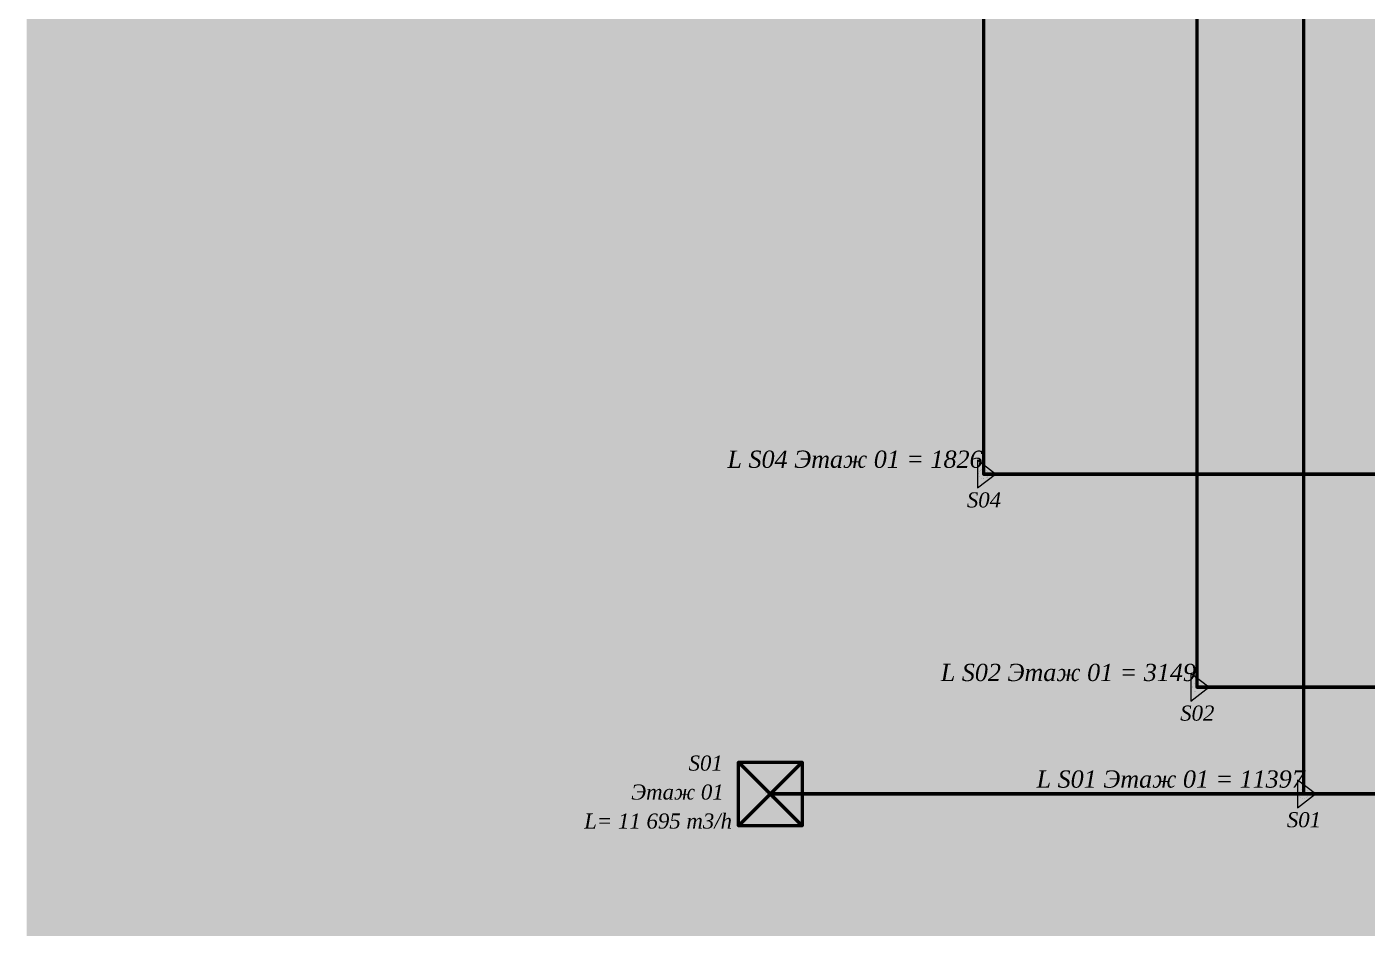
# Model space of a CAD drawing. Header units: inches. Extents: x 2.1 to 38.5, y 13.5 to 49.9.
# Drawn here: x 2.08 to 10.85, y 19.77 to 25.66 of the extents above; entities that cross this region are included whole.
import ezdxf

# ---------------------------------------------------------------- set-up
doc = ezdxf.new("R2010")
doc.units = ezdxf.units.IN
doc.header["$MEASUREMENT"] = 0
doc.layers.add('PDF _Геометрия', color=7, linetype='Continuous')
doc.layers.add('PDF _Текст', color=7, linetype='Continuous')
doc.layers.add('PDF _Сплошная заливка', color=7, linetype='Continuous', true_color=0x00008b)
doc.styles.add('PDF Times New Roman Italic', font='timesi.ttf')

msp = doc.modelspace()

# ---------------------------------------------------------------- hatches: boundary and pattern name
at = {"layer": 'PDF _Сплошная заливка', "transparency": 33554559}
h = msp.add_hatch(color=256, dxfattribs=at)
h.paths.add_polyline_path([(8.37, 22.7253, 0.099456), (8.3724, 22.7373)], flags=0)
h.paths.add_polyline_path([(8.3632, 22.7152, 0.099456), (8.37, 22.7253)], flags=0)
h.paths.add_polyline_path([(8.3531, 22.7084, 0.099456), (8.3632, 22.7152)], flags=0)
h.paths.add_polyline_path([(8.3411, 22.706, 0.099456), (8.3531, 22.7084)], flags=0)
h.paths.add_polyline_path([(8.3292, 22.7084, 0.099456), (8.3411, 22.706)], flags=0)
h.paths.add_polyline_path([(8.319, 22.7152, 0.099456), (8.3292, 22.7084)], flags=0)
h.paths.add_polyline_path([(8.3123, 22.7253, 0.099456), (8.319, 22.7152)], flags=0)
h.paths.add_polyline_path([(8.3099, 22.7373, 0.099456), (8.3123, 22.7253)], flags=0)
h.paths.add_polyline_path([(8.3123, 22.7492, 0.099456), (8.3099, 22.7373)], flags=0)
h.paths.add_polyline_path([(8.319, 22.7594, 0.099456), (8.3123, 22.7492)], flags=0)
h.paths.add_polyline_path([(8.3292, 22.7662, 0.099456), (8.319, 22.7594)], flags=0)
h.paths.add_polyline_path([(8.3411, 22.7685, 0.099456), (8.3292, 22.7662)], flags=0)
h.paths.add_polyline_path([(8.3531, 22.7662, 0.099456), (8.3411, 22.7685)], flags=0)
h.paths.add_polyline_path([(8.3632, 22.7594, 0.099456), (8.3531, 22.7662)], flags=0)
h.paths.add_polyline_path([(8.37, 22.7492, 0.099456), (8.3632, 22.7594)], flags=0)
h.paths.add_polyline_path([(8.3724, 22.7373, 0.099456), (8.37, 22.7492)], flags=0)
at = {"layer": 'PDF _Сплошная заливка', "true_color": 0x4a0081, "transparency": 33554559}
h = msp.add_hatch(color=196, dxfattribs=at)
h.paths.add_polyline_path([(9.7652, 21.3301, 0.099456), (9.7676, 21.3421)], flags=0)
h.paths.add_polyline_path([(9.7585, 21.32, 0.099456), (9.7652, 21.3301)], flags=0)
h.paths.add_polyline_path([(9.7483, 21.3132, 0.099456), (9.7585, 21.32)], flags=0)
h.paths.add_polyline_path([(9.7364, 21.3108, 0.099456), (9.7483, 21.3132)], flags=0)
h.paths.add_polyline_path([(9.7244, 21.3132, 0.099456), (9.7364, 21.3108)], flags=0)
h.paths.add_polyline_path([(9.7143, 21.32, 0.099456), (9.7244, 21.3132)], flags=0)
h.paths.add_polyline_path([(9.7075, 21.3301, 0.099456), (9.7143, 21.32)], flags=0)
h.paths.add_polyline_path([(9.7051, 21.3421, 0.099456), (9.7075, 21.3301)], flags=0)
h.paths.add_polyline_path([(9.7075, 21.354, 0.099456), (9.7051, 21.3421)], flags=0)
h.paths.add_polyline_path([(9.7143, 21.3642, 0.099456), (9.7075, 21.354)], flags=0)
h.paths.add_polyline_path([(9.7244, 21.371, 0.099456), (9.7143, 21.3642)], flags=0)
h.paths.add_polyline_path([(9.7364, 21.3733, 0.099456), (9.7244, 21.371)], flags=0)
h.paths.add_polyline_path([(9.7483, 21.371, 0.099456), (9.7364, 21.3733)], flags=0)
h.paths.add_polyline_path([(9.7585, 21.3642, 0.099456), (9.7483, 21.371)], flags=0)
h.paths.add_polyline_path([(9.7652, 21.354, 0.099456), (9.7585, 21.3642)], flags=0)
h.paths.add_polyline_path([(9.7676, 21.3421, 0.099456), (9.7652, 21.354)], flags=0)
at = {"layer": 'PDF _Сплошная заливка', "true_color": 0xffa500, "transparency": 33554559}
h = msp.add_hatch(color=40, dxfattribs=at)
h.paths.add_polyline_path([(7.1543, 20.4361), (6.7376, 20.8528)], flags=0)
h.paths.add_polyline_path([(7.1543, 20.8528), (6.7376, 20.4361)], flags=0)
h.paths.add_polyline_path([(7.1543, 20.4361), (6.7376, 20.4361), (6.7376, 20.8528), (7.1543, 20.8528)], flags=0)
h = msp.add_hatch(color=40, dxfattribs=at)
h.paths.add_polyline_path([(7.1543, 20.4361), (6.7376, 20.8528)], flags=0)
h.paths.add_polyline_path([(7.1543, 20.8528), (6.7376, 20.4361)], flags=0)
h.paths.add_polyline_path([(7.1543, 20.4361), (6.7376, 20.4361), (6.7376, 20.8528), (7.1543, 20.8528)], flags=0)
h = msp.add_hatch(color=40, dxfattribs=at)
h.paths.add_polyline_path([(7.1543, 20.4361), (6.7376, 20.8528)], flags=0)
h.paths.add_polyline_path([(7.1543, 20.8528), (6.7376, 20.4361)], flags=0)
h.paths.add_polyline_path([(7.1543, 20.4361), (6.7376, 20.4361), (6.7376, 20.8528), (7.1543, 20.8528)], flags=0)
h = msp.add_hatch(color=40, dxfattribs=at)
h.paths.add_polyline_path([(7.1543, 20.4361), (6.7376, 20.8528)], flags=0)
h.paths.add_polyline_path([(7.1543, 20.8528), (6.7376, 20.4361)], flags=0)
h.paths.add_polyline_path([(7.1543, 20.4361), (6.7376, 20.4361), (6.7376, 20.8528), (7.1543, 20.8528)], flags=0)
h = msp.add_hatch(color=40, dxfattribs=at)
h.paths.add_polyline_path([(7.1543, 20.4361), (6.7376, 20.8528)], flags=0)
h.paths.add_polyline_path([(7.1543, 20.8528), (6.7376, 20.4361)], flags=0)
h.paths.add_polyline_path([(7.1543, 20.4361), (6.7376, 20.4361), (6.7376, 20.8528), (7.1543, 20.8528)], flags=0)
h = msp.add_hatch(color=40, dxfattribs=at)
h.paths.add_polyline_path([(7.1543, 20.4361), (6.7376, 20.8528)], flags=0)
h.paths.add_polyline_path([(7.1543, 20.8528), (6.7376, 20.4361)], flags=0)
h.paths.add_polyline_path([(7.1543, 20.4361), (6.7376, 20.4361), (6.7376, 20.8528), (7.1543, 20.8528)], flags=0)
h = msp.add_hatch(color=40, dxfattribs=at)
h.paths.add_polyline_path([(7.1543, 20.4361), (6.7376, 20.8528)], flags=0)
h.paths.add_polyline_path([(7.1543, 20.8528), (6.7376, 20.4361)], flags=0)
h.paths.add_polyline_path([(7.1543, 20.4361), (6.7376, 20.4361), (6.7376, 20.8528), (7.1543, 20.8528)], flags=0)
h = msp.add_hatch(color=40, dxfattribs=at)
h.paths.add_polyline_path([(6.9748, 20.6325, 0.099456), (6.9772, 20.6445)], flags=0)
h.paths.add_polyline_path([(6.968, 20.6224, 0.099456), (6.9748, 20.6325)], flags=0)
h.paths.add_polyline_path([(6.9579, 20.6156, 0.099456), (6.968, 20.6224)], flags=0)
h.paths.add_polyline_path([(6.9459, 20.6132, 0.099456), (6.9579, 20.6156)], flags=0)
h.paths.add_polyline_path([(6.934, 20.6156, 0.099456), (6.9459, 20.6132)], flags=0)
h.paths.add_polyline_path([(6.9238, 20.6224, 0.099456), (6.934, 20.6156)], flags=0)
h.paths.add_polyline_path([(6.9171, 20.6325, 0.099456), (6.9238, 20.6224)], flags=0)
h.paths.add_polyline_path([(6.9147, 20.6445, 0.099456), (6.9171, 20.6325)], flags=0)
h.paths.add_polyline_path([(6.9171, 20.6564, 0.099456), (6.9147, 20.6445)], flags=0)
h.paths.add_polyline_path([(6.9238, 20.6666, 0.099456), (6.9171, 20.6564)], flags=0)
h.paths.add_polyline_path([(6.934, 20.6734, 0.099456), (6.9238, 20.6666)], flags=0)
h.paths.add_polyline_path([(6.9459, 20.6757, 0.099456), (6.934, 20.6734)], flags=0)
h.paths.add_polyline_path([(6.9579, 20.6734, 0.099456), (6.9459, 20.6757)], flags=0)
h.paths.add_polyline_path([(6.968, 20.6666, 0.099456), (6.9579, 20.6734)], flags=0)
h.paths.add_polyline_path([(6.9748, 20.6564, 0.099456), (6.968, 20.6666)], flags=0)
h.paths.add_polyline_path([(6.9772, 20.6445, 0.099456), (6.9748, 20.6564)], flags=0)
h = msp.add_hatch(color=40, dxfattribs=at)
h.paths.add_polyline_path([(6.9748, 20.6325, 0.099456), (6.9772, 20.6445)], flags=0)
h.paths.add_polyline_path([(6.968, 20.6224, 0.099456), (6.9748, 20.6325)], flags=0)
h.paths.add_polyline_path([(6.9579, 20.6156, 0.099456), (6.968, 20.6224)], flags=0)
h.paths.add_polyline_path([(6.9459, 20.6132, 0.099456), (6.9579, 20.6156)], flags=0)
h.paths.add_polyline_path([(6.934, 20.6156, 0.099456), (6.9459, 20.6132)], flags=0)
h.paths.add_polyline_path([(6.9238, 20.6224, 0.099456), (6.934, 20.6156)], flags=0)
h.paths.add_polyline_path([(6.9171, 20.6325, 0.099456), (6.9238, 20.6224)], flags=0)
h.paths.add_polyline_path([(6.9147, 20.6445, 0.099456), (6.9171, 20.6325)], flags=0)
h.paths.add_polyline_path([(6.9171, 20.6564, 0.099456), (6.9147, 20.6445)], flags=0)
h.paths.add_polyline_path([(6.9238, 20.6666, 0.099456), (6.9171, 20.6564)], flags=0)
h.paths.add_polyline_path([(6.934, 20.6734, 0.099456), (6.9238, 20.6666)], flags=0)
h.paths.add_polyline_path([(6.9459, 20.6757, 0.099456), (6.934, 20.6734)], flags=0)
h.paths.add_polyline_path([(6.9579, 20.6734, 0.099456), (6.9459, 20.6757)], flags=0)
h.paths.add_polyline_path([(6.968, 20.6666, 0.099456), (6.9579, 20.6734)], flags=0)
h.paths.add_polyline_path([(6.9748, 20.6564, 0.099456), (6.968, 20.6666)], flags=0)
h.paths.add_polyline_path([(6.9772, 20.6445, 0.099456), (6.9748, 20.6564)], flags=0)
h = msp.add_hatch(color=40, dxfattribs=at)
h.paths.add_polyline_path([(6.9748, 20.6325, 0.099456), (6.9772, 20.6445)], flags=0)
h.paths.add_polyline_path([(6.968, 20.6224, 0.099456), (6.9748, 20.6325)], flags=0)
h.paths.add_polyline_path([(6.9579, 20.6156, 0.099456), (6.968, 20.6224)], flags=0)
h.paths.add_polyline_path([(6.9459, 20.6132, 0.099456), (6.9579, 20.6156)], flags=0)
h.paths.add_polyline_path([(6.934, 20.6156, 0.099456), (6.9459, 20.6132)], flags=0)
h.paths.add_polyline_path([(6.9238, 20.6224, 0.099456), (6.934, 20.6156)], flags=0)
h.paths.add_polyline_path([(6.9171, 20.6325, 0.099456), (6.9238, 20.6224)], flags=0)
h.paths.add_polyline_path([(6.9147, 20.6445, 0.099456), (6.9171, 20.6325)], flags=0)
h.paths.add_polyline_path([(6.9171, 20.6564, 0.099456), (6.9147, 20.6445)], flags=0)
h.paths.add_polyline_path([(6.9238, 20.6666, 0.099456), (6.9171, 20.6564)], flags=0)
h.paths.add_polyline_path([(6.934, 20.6734, 0.099456), (6.9238, 20.6666)], flags=0)
h.paths.add_polyline_path([(6.9459, 20.6757, 0.099456), (6.934, 20.6734)], flags=0)
h.paths.add_polyline_path([(6.9579, 20.6734, 0.099456), (6.9459, 20.6757)], flags=0)
h.paths.add_polyline_path([(6.968, 20.6666, 0.099456), (6.9579, 20.6734)], flags=0)
h.paths.add_polyline_path([(6.9748, 20.6564, 0.099456), (6.968, 20.6666)], flags=0)
h.paths.add_polyline_path([(6.9772, 20.6445, 0.099456), (6.9748, 20.6564)], flags=0)
h = msp.add_hatch(color=40, dxfattribs=at)
h.paths.add_polyline_path([(6.9748, 20.6325, 0.099456), (6.9772, 20.6445)], flags=0)
h.paths.add_polyline_path([(6.968, 20.6224, 0.099456), (6.9748, 20.6325)], flags=0)
h.paths.add_polyline_path([(6.9579, 20.6156, 0.099456), (6.968, 20.6224)], flags=0)
h.paths.add_polyline_path([(6.9459, 20.6132, 0.099456), (6.9579, 20.6156)], flags=0)
h.paths.add_polyline_path([(6.934, 20.6156, 0.099456), (6.9459, 20.6132)], flags=0)
h.paths.add_polyline_path([(6.9238, 20.6224, 0.099456), (6.934, 20.6156)], flags=0)
h.paths.add_polyline_path([(6.9171, 20.6325, 0.099456), (6.9238, 20.6224)], flags=0)
h.paths.add_polyline_path([(6.9147, 20.6445, 0.099456), (6.9171, 20.6325)], flags=0)
h.paths.add_polyline_path([(6.9171, 20.6564, 0.099456), (6.9147, 20.6445)], flags=0)
h.paths.add_polyline_path([(6.9238, 20.6666, 0.099456), (6.9171, 20.6564)], flags=0)
h.paths.add_polyline_path([(6.934, 20.6734, 0.099456), (6.9238, 20.6666)], flags=0)
h.paths.add_polyline_path([(6.9459, 20.6757, 0.099456), (6.934, 20.6734)], flags=0)
h.paths.add_polyline_path([(6.9579, 20.6734, 0.099456), (6.9459, 20.6757)], flags=0)
h.paths.add_polyline_path([(6.968, 20.6666, 0.099456), (6.9579, 20.6734)], flags=0)
h.paths.add_polyline_path([(6.9748, 20.6564, 0.099456), (6.968, 20.6666)], flags=0)
h.paths.add_polyline_path([(6.9772, 20.6445, 0.099456), (6.9748, 20.6564)], flags=0)
h = msp.add_hatch(color=40, dxfattribs=at)
h.paths.add_polyline_path([(6.9748, 20.6325, 0.099456), (6.9772, 20.6445)], flags=0)
h.paths.add_polyline_path([(6.968, 20.6224, 0.099456), (6.9748, 20.6325)], flags=0)
h.paths.add_polyline_path([(6.9579, 20.6156, 0.099456), (6.968, 20.6224)], flags=0)
h.paths.add_polyline_path([(6.9459, 20.6132, 0.099456), (6.9579, 20.6156)], flags=0)
h.paths.add_polyline_path([(6.934, 20.6156, 0.099456), (6.9459, 20.6132)], flags=0)
h.paths.add_polyline_path([(6.9238, 20.6224, 0.099456), (6.934, 20.6156)], flags=0)
h.paths.add_polyline_path([(6.9171, 20.6325, 0.099456), (6.9238, 20.6224)], flags=0)
h.paths.add_polyline_path([(6.9147, 20.6445, 0.099456), (6.9171, 20.6325)], flags=0)
h.paths.add_polyline_path([(6.9171, 20.6564, 0.099456), (6.9147, 20.6445)], flags=0)
h.paths.add_polyline_path([(6.9238, 20.6666, 0.099456), (6.9171, 20.6564)], flags=0)
h.paths.add_polyline_path([(6.934, 20.6734, 0.099456), (6.9238, 20.6666)], flags=0)
h.paths.add_polyline_path([(6.9459, 20.6757, 0.099456), (6.934, 20.6734)], flags=0)
h.paths.add_polyline_path([(6.9579, 20.6734, 0.099456), (6.9459, 20.6757)], flags=0)
h.paths.add_polyline_path([(6.968, 20.6666, 0.099456), (6.9579, 20.6734)], flags=0)
h.paths.add_polyline_path([(6.9748, 20.6564, 0.099456), (6.968, 20.6666)], flags=0)
h.paths.add_polyline_path([(6.9772, 20.6445, 0.099456), (6.9748, 20.6564)], flags=0)
h = msp.add_hatch(color=40, dxfattribs=at)
h.paths.add_polyline_path([(6.9748, 20.6325, 0.099456), (6.9772, 20.6445)], flags=0)
h.paths.add_polyline_path([(6.968, 20.6224, 0.099456), (6.9748, 20.6325)], flags=0)
h.paths.add_polyline_path([(6.9579, 20.6156, 0.099456), (6.968, 20.6224)], flags=0)
h.paths.add_polyline_path([(6.9459, 20.6132, 0.099456), (6.9579, 20.6156)], flags=0)
h.paths.add_polyline_path([(6.934, 20.6156, 0.099456), (6.9459, 20.6132)], flags=0)
h.paths.add_polyline_path([(6.9238, 20.6224, 0.099456), (6.934, 20.6156)], flags=0)
h.paths.add_polyline_path([(6.9171, 20.6325, 0.099456), (6.9238, 20.6224)], flags=0)
h.paths.add_polyline_path([(6.9147, 20.6445, 0.099456), (6.9171, 20.6325)], flags=0)
h.paths.add_polyline_path([(6.9171, 20.6564, 0.099456), (6.9147, 20.6445)], flags=0)
h.paths.add_polyline_path([(6.9238, 20.6666, 0.099456), (6.9171, 20.6564)], flags=0)
h.paths.add_polyline_path([(6.934, 20.6734, 0.099456), (6.9238, 20.6666)], flags=0)
h.paths.add_polyline_path([(6.9459, 20.6757, 0.099456), (6.934, 20.6734)], flags=0)
h.paths.add_polyline_path([(6.9579, 20.6734, 0.099456), (6.9459, 20.6757)], flags=0)
h.paths.add_polyline_path([(6.968, 20.6666, 0.099456), (6.9579, 20.6734)], flags=0)
h.paths.add_polyline_path([(6.9748, 20.6564, 0.099456), (6.968, 20.6666)], flags=0)
h.paths.add_polyline_path([(6.9772, 20.6445, 0.099456), (6.9748, 20.6564)], flags=0)
h = msp.add_hatch(color=40, dxfattribs=at)
h.paths.add_polyline_path([(6.9748, 20.6325, 0.099456), (6.9772, 20.6445)], flags=0)
h.paths.add_polyline_path([(6.968, 20.6224, 0.099456), (6.9748, 20.6325)], flags=0)
h.paths.add_polyline_path([(6.9579, 20.6156, 0.099456), (6.968, 20.6224)], flags=0)
h.paths.add_polyline_path([(6.9459, 20.6132, 0.099456), (6.9579, 20.6156)], flags=0)
h.paths.add_polyline_path([(6.934, 20.6156, 0.099456), (6.9459, 20.6132)], flags=0)
h.paths.add_polyline_path([(6.9238, 20.6224, 0.099456), (6.934, 20.6156)], flags=0)
h.paths.add_polyline_path([(6.9171, 20.6325, 0.099456), (6.9238, 20.6224)], flags=0)
h.paths.add_polyline_path([(6.9147, 20.6445, 0.099456), (6.9171, 20.6325)], flags=0)
h.paths.add_polyline_path([(6.9171, 20.6564, 0.099456), (6.9147, 20.6445)], flags=0)
h.paths.add_polyline_path([(6.9238, 20.6666, 0.099456), (6.9171, 20.6564)], flags=0)
h.paths.add_polyline_path([(6.934, 20.6734, 0.099456), (6.9238, 20.6666)], flags=0)
h.paths.add_polyline_path([(6.9459, 20.6757, 0.099456), (6.934, 20.6734)], flags=0)
h.paths.add_polyline_path([(6.9579, 20.6734, 0.099456), (6.9459, 20.6757)], flags=0)
h.paths.add_polyline_path([(6.968, 20.6666, 0.099456), (6.9579, 20.6734)], flags=0)
h.paths.add_polyline_path([(6.9748, 20.6564, 0.099456), (6.968, 20.6666)], flags=0)
h.paths.add_polyline_path([(6.9772, 20.6445, 0.099456), (6.9748, 20.6564)], flags=0)
h = msp.add_hatch(color=40, dxfattribs=at)
h.paths.add_polyline_path([(10.4628, 20.6325, 0.099456), (10.4652, 20.6445)], flags=0)
h.paths.add_polyline_path([(10.4561, 20.6224, 0.099456), (10.4628, 20.6325)], flags=0)
h.paths.add_polyline_path([(10.4459, 20.6156, 0.099456), (10.4561, 20.6224)], flags=0)
h.paths.add_polyline_path([(10.434, 20.6132, 0.099456), (10.4459, 20.6156)], flags=0)
h.paths.add_polyline_path([(10.422, 20.6156, 0.099456), (10.434, 20.6132)], flags=0)
h.paths.add_polyline_path([(10.4119, 20.6224, 0.099456), (10.422, 20.6156)], flags=0)
h.paths.add_polyline_path([(10.4051, 20.6325, 0.099456), (10.4119, 20.6224)], flags=0)
h.paths.add_polyline_path([(10.4027, 20.6445, 0.099456), (10.4051, 20.6325)], flags=0)
h.paths.add_polyline_path([(10.4051, 20.6564, 0.099456), (10.4027, 20.6445)], flags=0)
h.paths.add_polyline_path([(10.4119, 20.6666, 0.099456), (10.4051, 20.6564)], flags=0)
h.paths.add_polyline_path([(10.422, 20.6734, 0.099456), (10.4119, 20.6666)], flags=0)
h.paths.add_polyline_path([(10.434, 20.6757, 0.099456), (10.422, 20.6734)], flags=0)
h.paths.add_polyline_path([(10.4459, 20.6734, 0.099456), (10.434, 20.6757)], flags=0)
h.paths.add_polyline_path([(10.4561, 20.6666, 0.099456), (10.4459, 20.6734)], flags=0)
h.paths.add_polyline_path([(10.4628, 20.6564, 0.099456), (10.4561, 20.6666)], flags=0)
h.paths.add_polyline_path([(10.4652, 20.6445, 0.099456), (10.4628, 20.6564)], flags=0)
h = msp.add_hatch(color=40, dxfattribs=at)
h.paths.add_polyline_path([(10.4628, 20.6325, 0.099456), (10.4652, 20.6445)], flags=0)
h.paths.add_polyline_path([(10.4561, 20.6224, 0.099456), (10.4628, 20.6325)], flags=0)
h.paths.add_polyline_path([(10.4459, 20.6156, 0.099456), (10.4561, 20.6224)], flags=0)
h.paths.add_polyline_path([(10.434, 20.6132, 0.099456), (10.4459, 20.6156)], flags=0)
h.paths.add_polyline_path([(10.422, 20.6156, 0.099456), (10.434, 20.6132)], flags=0)
h.paths.add_polyline_path([(10.4119, 20.6224, 0.099456), (10.422, 20.6156)], flags=0)
h.paths.add_polyline_path([(10.4051, 20.6325, 0.099456), (10.4119, 20.6224)], flags=0)
h.paths.add_polyline_path([(10.4027, 20.6445, 0.099456), (10.4051, 20.6325)], flags=0)
h.paths.add_polyline_path([(10.4051, 20.6564, 0.099456), (10.4027, 20.6445)], flags=0)
h.paths.add_polyline_path([(10.4119, 20.6666, 0.099456), (10.4051, 20.6564)], flags=0)
h.paths.add_polyline_path([(10.422, 20.6734, 0.099456), (10.4119, 20.6666)], flags=0)
h.paths.add_polyline_path([(10.434, 20.6757, 0.099456), (10.422, 20.6734)], flags=0)
h.paths.add_polyline_path([(10.4459, 20.6734, 0.099456), (10.434, 20.6757)], flags=0)
h.paths.add_polyline_path([(10.4561, 20.6666, 0.099456), (10.4459, 20.6734)], flags=0)
h.paths.add_polyline_path([(10.4628, 20.6564, 0.099456), (10.4561, 20.6666)], flags=0)
h.paths.add_polyline_path([(10.4652, 20.6445, 0.099456), (10.4628, 20.6564)], flags=0)
h = msp.add_hatch(color=40, dxfattribs=at)
h.paths.add_polyline_path([(10.4628, 20.6325, 0.099456), (10.4652, 20.6445)], flags=0)
h.paths.add_polyline_path([(10.4561, 20.6224, 0.099456), (10.4628, 20.6325)], flags=0)
h.paths.add_polyline_path([(10.4459, 20.6156, 0.099456), (10.4561, 20.6224)], flags=0)
h.paths.add_polyline_path([(10.434, 20.6132, 0.099456), (10.4459, 20.6156)], flags=0)
h.paths.add_polyline_path([(10.422, 20.6156, 0.099456), (10.434, 20.6132)], flags=0)
h.paths.add_polyline_path([(10.4119, 20.6224, 0.099456), (10.422, 20.6156)], flags=0)
h.paths.add_polyline_path([(10.4051, 20.6325, 0.099456), (10.4119, 20.6224)], flags=0)
h.paths.add_polyline_path([(10.4027, 20.6445, 0.099456), (10.4051, 20.6325)], flags=0)
h.paths.add_polyline_path([(10.4051, 20.6564, 0.099456), (10.4027, 20.6445)], flags=0)
h.paths.add_polyline_path([(10.4119, 20.6666, 0.099456), (10.4051, 20.6564)], flags=0)
h.paths.add_polyline_path([(10.422, 20.6734, 0.099456), (10.4119, 20.6666)], flags=0)
h.paths.add_polyline_path([(10.434, 20.6757, 0.099456), (10.422, 20.6734)], flags=0)
h.paths.add_polyline_path([(10.4459, 20.6734, 0.099456), (10.434, 20.6757)], flags=0)
h.paths.add_polyline_path([(10.4561, 20.6666, 0.099456), (10.4459, 20.6734)], flags=0)
h.paths.add_polyline_path([(10.4628, 20.6564, 0.099456), (10.4561, 20.6666)], flags=0)
h.paths.add_polyline_path([(10.4652, 20.6445, 0.099456), (10.4628, 20.6564)], flags=0)
h = msp.add_hatch(color=40, dxfattribs=at)
h.paths.add_polyline_path([(10.4628, 20.6325, 0.099456), (10.4652, 20.6445)], flags=0)
h.paths.add_polyline_path([(10.4561, 20.6224, 0.099456), (10.4628, 20.6325)], flags=0)
h.paths.add_polyline_path([(10.4459, 20.6156, 0.099456), (10.4561, 20.6224)], flags=0)
h.paths.add_polyline_path([(10.434, 20.6132, 0.099456), (10.4459, 20.6156)], flags=0)
h.paths.add_polyline_path([(10.422, 20.6156, 0.099456), (10.434, 20.6132)], flags=0)
h.paths.add_polyline_path([(10.4119, 20.6224, 0.099456), (10.422, 20.6156)], flags=0)
h.paths.add_polyline_path([(10.4051, 20.6325, 0.099456), (10.4119, 20.6224)], flags=0)
h.paths.add_polyline_path([(10.4027, 20.6445, 0.099456), (10.4051, 20.6325)], flags=0)
h.paths.add_polyline_path([(10.4051, 20.6564, 0.099456), (10.4027, 20.6445)], flags=0)
h.paths.add_polyline_path([(10.4119, 20.6666, 0.099456), (10.4051, 20.6564)], flags=0)
h.paths.add_polyline_path([(10.422, 20.6734, 0.099456), (10.4119, 20.6666)], flags=0)
h.paths.add_polyline_path([(10.434, 20.6757, 0.099456), (10.422, 20.6734)], flags=0)
h.paths.add_polyline_path([(10.4459, 20.6734, 0.099456), (10.434, 20.6757)], flags=0)
h.paths.add_polyline_path([(10.4561, 20.6666, 0.099456), (10.4459, 20.6734)], flags=0)
h.paths.add_polyline_path([(10.4628, 20.6564, 0.099456), (10.4561, 20.6666)], flags=0)
h.paths.add_polyline_path([(10.4652, 20.6445, 0.099456), (10.4628, 20.6564)], flags=0)
h = msp.add_hatch(color=40, dxfattribs=at)
h.paths.add_polyline_path([(10.4628, 20.6325, 0.099456), (10.4652, 20.6445)], flags=0)
h.paths.add_polyline_path([(10.4561, 20.6224, 0.099456), (10.4628, 20.6325)], flags=0)
h.paths.add_polyline_path([(10.4459, 20.6156, 0.099456), (10.4561, 20.6224)], flags=0)
h.paths.add_polyline_path([(10.434, 20.6132, 0.099456), (10.4459, 20.6156)], flags=0)
h.paths.add_polyline_path([(10.422, 20.6156, 0.099456), (10.434, 20.6132)], flags=0)
h.paths.add_polyline_path([(10.4119, 20.6224, 0.099456), (10.422, 20.6156)], flags=0)
h.paths.add_polyline_path([(10.4051, 20.6325, 0.099456), (10.4119, 20.6224)], flags=0)
h.paths.add_polyline_path([(10.4027, 20.6445, 0.099456), (10.4051, 20.6325)], flags=0)
h.paths.add_polyline_path([(10.4051, 20.6564, 0.099456), (10.4027, 20.6445)], flags=0)
h.paths.add_polyline_path([(10.4119, 20.6666, 0.099456), (10.4051, 20.6564)], flags=0)
h.paths.add_polyline_path([(10.422, 20.6734, 0.099456), (10.4119, 20.6666)], flags=0)
h.paths.add_polyline_path([(10.434, 20.6757, 0.099456), (10.422, 20.6734)], flags=0)
h.paths.add_polyline_path([(10.4459, 20.6734, 0.099456), (10.434, 20.6757)], flags=0)
h.paths.add_polyline_path([(10.4561, 20.6666, 0.099456), (10.4459, 20.6734)], flags=0)
h.paths.add_polyline_path([(10.4628, 20.6564, 0.099456), (10.4561, 20.6666)], flags=0)
h.paths.add_polyline_path([(10.4652, 20.6445, 0.099456), (10.4628, 20.6564)], flags=0)
h = msp.add_hatch(color=40, dxfattribs=at)
h.paths.add_polyline_path([(10.4628, 20.6325, 0.099456), (10.4652, 20.6445)], flags=0)
h.paths.add_polyline_path([(10.4561, 20.6224, 0.099456), (10.4628, 20.6325)], flags=0)
h.paths.add_polyline_path([(10.4459, 20.6156, 0.099456), (10.4561, 20.6224)], flags=0)
h.paths.add_polyline_path([(10.434, 20.6132, 0.099456), (10.4459, 20.6156)], flags=0)
h.paths.add_polyline_path([(10.422, 20.6156, 0.099456), (10.434, 20.6132)], flags=0)
h.paths.add_polyline_path([(10.4119, 20.6224, 0.099456), (10.422, 20.6156)], flags=0)
h.paths.add_polyline_path([(10.4051, 20.6325, 0.099456), (10.4119, 20.6224)], flags=0)
h.paths.add_polyline_path([(10.4027, 20.6445, 0.099456), (10.4051, 20.6325)], flags=0)
h.paths.add_polyline_path([(10.4051, 20.6564, 0.099456), (10.4027, 20.6445)], flags=0)
h.paths.add_polyline_path([(10.4119, 20.6666, 0.099456), (10.4051, 20.6564)], flags=0)
h.paths.add_polyline_path([(10.422, 20.6734, 0.099456), (10.4119, 20.6666)], flags=0)
h.paths.add_polyline_path([(10.434, 20.6757, 0.099456), (10.422, 20.6734)], flags=0)
h.paths.add_polyline_path([(10.4459, 20.6734, 0.099456), (10.434, 20.6757)], flags=0)
h.paths.add_polyline_path([(10.4561, 20.6666, 0.099456), (10.4459, 20.6734)], flags=0)
h.paths.add_polyline_path([(10.4628, 20.6564, 0.099456), (10.4561, 20.6666)], flags=0)
h.paths.add_polyline_path([(10.4652, 20.6445, 0.099456), (10.4628, 20.6564)], flags=0)
h = msp.add_hatch(color=40, dxfattribs=at)
h.paths.add_polyline_path([(10.4628, 20.6325, 0.099456), (10.4652, 20.6445)], flags=0)
h.paths.add_polyline_path([(10.4561, 20.6224, 0.099456), (10.4628, 20.6325)], flags=0)
h.paths.add_polyline_path([(10.4459, 20.6156, 0.099456), (10.4561, 20.6224)], flags=0)
h.paths.add_polyline_path([(10.434, 20.6132, 0.099456), (10.4459, 20.6156)], flags=0)
h.paths.add_polyline_path([(10.422, 20.6156, 0.099456), (10.434, 20.6132)], flags=0)
h.paths.add_polyline_path([(10.4119, 20.6224, 0.099456), (10.422, 20.6156)], flags=0)
h.paths.add_polyline_path([(10.4051, 20.6325, 0.099456), (10.4119, 20.6224)], flags=0)
h.paths.add_polyline_path([(10.4027, 20.6445, 0.099456), (10.4051, 20.6325)], flags=0)
h.paths.add_polyline_path([(10.4051, 20.6564, 0.099456), (10.4027, 20.6445)], flags=0)
h.paths.add_polyline_path([(10.4119, 20.6666, 0.099456), (10.4051, 20.6564)], flags=0)
h.paths.add_polyline_path([(10.422, 20.6734, 0.099456), (10.4119, 20.6666)], flags=0)
h.paths.add_polyline_path([(10.434, 20.6757, 0.099456), (10.422, 20.6734)], flags=0)
h.paths.add_polyline_path([(10.4459, 20.6734, 0.099456), (10.434, 20.6757)], flags=0)
h.paths.add_polyline_path([(10.4561, 20.6666, 0.099456), (10.4459, 20.6734)], flags=0)
h.paths.add_polyline_path([(10.4628, 20.6564, 0.099456), (10.4561, 20.6666)], flags=0)
h.paths.add_polyline_path([(10.4652, 20.6445, 0.099456), (10.4628, 20.6564)], flags=0)
h = msp.add_hatch(color=40, dxfattribs=at)
h.paths.add_polyline_path([(10.4628, 20.6325, 0.099456), (10.4652, 20.6445)], flags=0)
h.paths.add_polyline_path([(10.4561, 20.6224, 0.099456), (10.4628, 20.6325)], flags=0)
h.paths.add_polyline_path([(10.4459, 20.6156, 0.099456), (10.4561, 20.6224)], flags=0)
h.paths.add_polyline_path([(10.434, 20.6132, 0.099456), (10.4459, 20.6156)], flags=0)
h.paths.add_polyline_path([(10.422, 20.6156, 0.099456), (10.434, 20.6132)], flags=0)
h.paths.add_polyline_path([(10.4119, 20.6224, 0.099456), (10.422, 20.6156)], flags=0)
h.paths.add_polyline_path([(10.4051, 20.6325, 0.099456), (10.4119, 20.6224)], flags=0)
h.paths.add_polyline_path([(10.4027, 20.6445, 0.099456), (10.4051, 20.6325)], flags=0)
h.paths.add_polyline_path([(10.4051, 20.6564, 0.099456), (10.4027, 20.6445)], flags=0)
h.paths.add_polyline_path([(10.4119, 20.6666, 0.099456), (10.4051, 20.6564)], flags=0)
h.paths.add_polyline_path([(10.422, 20.6734, 0.099456), (10.4119, 20.6666)], flags=0)
h.paths.add_polyline_path([(10.434, 20.6757, 0.099456), (10.422, 20.6734)], flags=0)
h.paths.add_polyline_path([(10.4459, 20.6734, 0.099456), (10.434, 20.6757)], flags=0)
h.paths.add_polyline_path([(10.4561, 20.6666, 0.099456), (10.4459, 20.6734)], flags=0)
h.paths.add_polyline_path([(10.4628, 20.6564, 0.099456), (10.4561, 20.6666)], flags=0)
h.paths.add_polyline_path([(10.4652, 20.6445, 0.099456), (10.4628, 20.6564)], flags=0)

# ---------------------------------------------------------------- linework, layer by layer
at = {"layer": 'PDF _Геометрия', "color": 176, "lineweight": 53, "true_color": 0x00008b}
for points in [[(11.7419, 43.4908), (11.7419, 46.2811), (8.3411, 46.2811), (4.8531, 46.2811), (8.3411, 46.2811), (4.8531, 46.2811), (8.3411, 46.2811), (4.8531, 46.2811), (8.3411, 46.2811), (4.8531, 46.2811), (8.3411, 46.2811), (4.8531, 46.2811), (8.3411, 46.2811), (8.3411, 22.7373), (23.9499, 22.7373), (23.9499, 19.9469)], [(25.1706, 19.9469), (25.1706, 22.7373), (8.3411, 22.7373), (26.3915, 22.7373), (26.3915, 19.9469)], [(27.6123, 19.9469), (27.6123, 22.7373), (8.3411, 22.7373)]]:
    msp.add_lwpolyline(points, dxfattribs=at)
at = {"layer": 'PDF _Геометрия', "color": 196, "lineweight": 53, "true_color": 0x4a0081}
for points in [[(17.8459, 35.6428), (17.8459, 37.038), (9.7364, 37.038), (9.7364, 21.3421), (12.9627, 21.3421), (12.9627, 19.9469)], [(17.8459, 19.9469), (17.8459, 21.3421), (9.7364, 21.3421)]]:
    msp.add_lwpolyline(points, dxfattribs=at)
at = {"layer": 'PDF _Геометрия', "color": 40, "lineweight": 53, "true_color": 0xffa500}
for points in [[(15.4043, 27.7949), (15.4043, 28.4924), (10.434, 28.4924), (10.434, 20.6445), (11.7419, 20.6445), (11.7419, 19.9469)], [(15.4043, 19.9469), (15.4043, 20.6445), (10.434, 20.6445), (6.9459, 20.6445), (10.434, 20.6445), (6.9459, 20.6445), (10.434, 20.6445), (6.9459, 20.6445), (10.434, 20.6445), (6.9459, 20.6445)], [(16.6251, 19.9469), (16.6251, 20.6445), (10.434, 20.6445), (19.0667, 20.6445), (19.0667, 19.9469)], [(20.2875, 19.9469), (20.2875, 20.6445), (10.434, 20.6445), (21.5082, 20.6445), (21.5082, 19.9469)], [(22.7291, 19.9469), (22.7291, 20.6445), (10.434, 20.6445)]]:
    msp.add_lwpolyline(points, dxfattribs=at)
at = {"layer": 'PDF _Геометрия', "color": 250, "lineweight": 15, "true_color": 0x444444}
for points in [[(8.3021, 22.8275), (8.3021, 22.6471), (8.4193, 22.7373)], [(8.3021, 22.8275), (8.3021, 22.6471), (8.4193, 22.7373)], [(8.3021, 22.8275), (8.3021, 22.6471), (8.4193, 22.7373)], [(8.3021, 22.8275), (8.3021, 22.6471), (8.4193, 22.7373)], [(9.6973, 21.4323), (9.6973, 21.2519), (9.8145, 21.3421)], [(9.6973, 21.4323), (9.6973, 21.2519), (9.8145, 21.3421)], [(10.3949, 20.7347), (10.3949, 20.5543), (10.5121, 20.6445)], [(10.3949, 20.7347), (10.3949, 20.5543), (10.5121, 20.6445)], [(10.3949, 20.7347), (10.3949, 20.5543), (10.5121, 20.6445)], [(10.3949, 20.7347), (10.3949, 20.5543), (10.5121, 20.6445)], [(10.3949, 20.7347), (10.3949, 20.5543), (10.5121, 20.6445)], [(10.3949, 20.7347), (10.3949, 20.5543), (10.5121, 20.6445)], [(10.3949, 20.7347), (10.3949, 20.5543), (10.5121, 20.6445)]]:
    msp.add_lwpolyline(points, close=True, dxfattribs=at)
at = {"layer": 'PDF _Геометрия', "lineweight": 53}
for points in [[(6.7376, 20.8528), (7.1543, 20.4361)], [(6.7376, 20.4361), (7.1543, 20.8528)], [(7.1543, 20.4361), (6.7376, 20.4361), (6.7376, 20.8528), (7.1543, 20.8528)], [(7.1543, 20.4361), (6.7376, 20.4361), (6.7376, 20.8528), (7.1543, 20.8528)], [(6.7376, 20.8528), (7.1543, 20.4361)], [(6.7376, 20.4361), (7.1543, 20.8528)], [(7.1543, 20.4361), (6.7376, 20.4361), (6.7376, 20.8528), (7.1543, 20.8528)], [(7.1543, 20.4361), (6.7376, 20.4361), (6.7376, 20.8528), (7.1543, 20.8528)], [(7.1543, 20.4361), (6.7376, 20.4361), (6.7376, 20.8528), (7.1543, 20.8528)], [(7.1543, 20.4361), (6.7376, 20.4361), (6.7376, 20.8528), (7.1543, 20.8528)], [(7.1543, 20.4361), (6.7376, 20.4361), (6.7376, 20.8528), (7.1543, 20.8528)]]:
    msp.add_lwpolyline(points, close=True, dxfattribs=at)
for points in [[(7.1543, 20.4361), (6.7376, 20.8528)], [(7.1543, 20.8528), (6.7376, 20.4361)], [(7.1543, 20.4361), (6.7376, 20.8528)], [(7.1543, 20.8528), (6.7376, 20.4361)], [(7.1543, 20.4361), (6.7376, 20.8528)], [(7.1543, 20.8528), (6.7376, 20.4361)]]:
    msp.add_lwpolyline(points, dxfattribs=at)
at = {"layer": 'PDF _Сплошная заливка', "color": 7, "lineweight": 25, "true_color": 0xffffff, "transparency": 33554559}
msp.add_solid([(2.0833, 49.9167), (38.5417, 49.9167), (2.0833, 13.4583), (38.5417, 13.4583)], dxfattribs=at)
at = {"layer": 'PDF _Сплошная заливка', "lineweight": 25, "transparency": 33554559}
msp.add_solid([(8.3021, 22.8275), (8.3021, 22.6471), (8.4193, 22.7373)], dxfattribs=at)
msp.add_solid([(8.3021, 22.8275), (8.3021, 22.6471), (8.4193, 22.7373)], dxfattribs=at)
msp.add_solid([(8.3021, 22.8275), (8.3021, 22.6471), (8.4193, 22.7373)], dxfattribs=at)
msp.add_solid([(8.3021, 22.8275), (8.3021, 22.6471), (8.4193, 22.7373)], dxfattribs=at)
at = {"layer": 'PDF _Сплошная заливка', "color": 196, "lineweight": 25, "true_color": 0x4a0081, "transparency": 33554559}
msp.add_solid([(9.6973, 21.4323), (9.6973, 21.2519), (9.8145, 21.3421)], dxfattribs=at)
msp.add_solid([(9.6973, 21.4323), (9.6973, 21.2519), (9.8145, 21.3421)], dxfattribs=at)
at = {"layer": 'PDF _Сплошная заливка', "color": 40, "lineweight": 25, "true_color": 0xffa500, "transparency": 33554559}
msp.add_solid([(10.3949, 20.7347), (10.3949, 20.5543), (10.5121, 20.6445)], dxfattribs=at)
msp.add_solid([(10.3949, 20.7347), (10.3949, 20.5543), (10.5121, 20.6445)], dxfattribs=at)
msp.add_solid([(10.3949, 20.7347), (10.3949, 20.5543), (10.5121, 20.6445)], dxfattribs=at)
msp.add_solid([(10.3949, 20.7347), (10.3949, 20.5543), (10.5121, 20.6445)], dxfattribs=at)
msp.add_solid([(10.3949, 20.7347), (10.3949, 20.5543), (10.5121, 20.6445)], dxfattribs=at)
msp.add_solid([(10.3949, 20.7347), (10.3949, 20.5543), (10.5121, 20.6445)], dxfattribs=at)
msp.add_solid([(10.3949, 20.7347), (10.3949, 20.5543), (10.5121, 20.6445)], dxfattribs=at)

# ---------------------------------------------------------------- texts
at = {"layer": 'PDF _Текст', "color": 176, "true_color": 0x00008b, "attachment_point": 7, "style": 'PDF Times New Roman Italic'}
for s, insert, char_height in [('L S04 Этаж 01 = 1826', (6.6661, 22.7764), 0.112874), ('S04', (8.2318, 22.5176), 0.09877)]:
    msp.add_mtext(s, dxfattribs=dict(at, insert=insert, char_height=char_height))
at = {"layer": 'PDF _Текст', "color": 196, "true_color": 0x4a0081, "attachment_point": 7, "style": 'PDF Times New Roman Italic'}
for s, insert, char_height in [('L S02 Этаж 01 = 3149', (8.0613, 21.3812), 0.112874), ('S02', (9.627, 21.1224), 0.09877)]:
    msp.add_mtext(s, dxfattribs=dict(at, insert=insert, char_height=char_height))
at = {"layer": 'PDF _Текст', "color": 149, "true_color": 0x293f5e, "attachment_point": 7, "style": 'PDF Times New Roman Italic'}
for s, insert, char_height in [('S01', (6.4117, 20.7954), 0.09877), ('S01', (6.4117, 20.7954), 0.09877), ('S01', (6.4117, 20.7954), 0.09877), ('Этаж 01', (6.0362, 20.6058), 0.09877), ('Этаж 01', (6.0362, 20.6058), 0.09877), ('Этаж 01', (6.0362, 20.6058), 0.09877), ('L= 11 695 m3/h', (5.729, 20.4162), 0.098765), ('L= 11 695 m3/h', (5.729, 20.4162), 0.098765), ('L= 11 695 m3/h', (5.729, 20.4162), 0.098765)]:
    msp.add_mtext(s, dxfattribs=dict(at, insert=insert, char_height=char_height))
at = {"layer": 'PDF _Текст', "color": 40, "true_color": 0xffa500, "attachment_point": 7, "style": 'PDF Times New Roman Italic'}
for s, insert, char_height in [('L S01 Этаж 01 = 11397', (8.6879, 20.6836), 0.112874), ('L S01 Этаж 01 = 11397', (8.6879, 20.6836), 0.112874), ('L S01 Этаж 01 = 11397', (8.6879, 20.6836), 0.112874), ('S01', (10.3246, 20.4248), 0.09877), ('S01', (10.3246, 20.4248), 0.09877), ('S01', (10.3246, 20.4248), 0.09877)]:
    msp.add_mtext(s, dxfattribs=dict(at, insert=insert, char_height=char_height))

doc.saveas('drawing.dxf')
